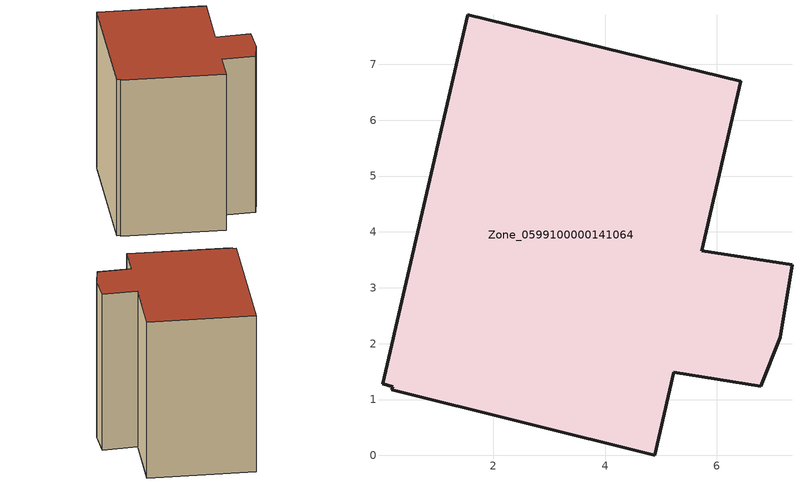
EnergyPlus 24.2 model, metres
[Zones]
Zone_0599100000141064
 floor ground (C_G): 1.54,7.89 6.42,6.7 5.73,3.67 7.34,3.41 7.14,2.12 6.79,1.24 5.23,1.49 4.89,0 0.18,1.18 0.19,1.23 0.01,1.28 z0
 wall outside (C_F): 6.42,6.7 1.54,7.89 0.01,1.28 0.19,1.23 0.18,1.18 4.89,0 5.23,1.49 6.79,1.24 7.14,2.12 7.34,3.41 5.73,3.67 6.42,6.7 z0:8
 roof outside (C_R): 7.14,2.12 7.34,3.41 5.73,3.67 6.42,6.7 1.54,7.89 0.01,1.28 0.19,1.23 0.18,1.18 4.89,0 5.23,1.49 6.79,1.24 z8
[BUILDING]
Pand.0599100000141064: North Axis=0; Terrain=City; Loads Convergence Tolerance Value=0.04; Temperature Convergence Tolerance Value=0.4; Solar Distribution=FullExterior; Maximum Number of Warmup Days=25; Minimum Number of Warmup Days=1
[Site:Location]
Rotterdam.The.Hague.AP_ZH_NLD Design_Conditions: Latitude=51.96; Longitude=4.45; Time Zone=1; Elevation=-4.5
[SITE:GROUNDTEMPERATURE:BUILDINGSURFACE]
18, 18, 18, 18, 18, 18, 18, 18, 18, 18, 18, 18
[MATERIAL] Thermal Absorptance=0.9; Solar Absorptance=0.7; Visible Absorptance=0.7
Name | Roughness | Thickness | Conductivity | Density | Specific Heat
G.TI.1946 | MediumSmooth | 0.15 | 1 | 540 | 1210
F.TI.1946 | Rough | 0.3 | 0.857143 | 1920 | 840
R.TI.1946 | MediumRough | 0.2 | 0.1 | 1500 | 1000
[CONSTRUCTION]
C_G: G.TI.1946
C_F: F.TI.1946
C_R: R.TI.1946
[ZONE]
Zone_0599100000141064: Type=1; Multiplier=1; Ceiling Height=Autocalculate; Volume=Autocalculate; Floor Area=autocalculate; Part of Total Floor Area=Yes
[ZONEINFILTRATION:DESIGNFLOWRATE]
Infil_Zone_0599100000141064: Zone or ZoneList or Space or SpaceList=Zone_0599100000141064; Schedule=AlwaysOn; Design Flow Rate Calculation Method=Flow/Area; Flow Rate per Floor Area=0.003; Constant Term Coefficient=1; Temperature Term Coefficient=0; Velocity Term Coefficient=0; Velocity Squared Term Coefficient=0
[HVACTEMPLATE:ZONE:IDEALLOADSAIRSYSTEM]
Zone_0599100000141064: Maximum Heating Supply Air Temperature=50; Minimum Cooling Supply Air Temperature=13; Maximum Heating Supply Air Humidity Ratio=0.0156; Minimum Cooling Supply Air Humidity Ratio=0.0077; Heating Limit=NoLimit; Cooling Limit=NoLimit; Dehumidification Control Type=ConstantSensibleHeatRatio; Cooling Sensible Heat Ratio=0.7; Dehumidification Setpoint=60; Humidification Control Type=None; Humidification Setpoint=30; Outdoor Air Method=None; Outdoor Air Flow Rate per Person=0.00944; Outdoor Air Flow Rate per Zone Floor Area=0; Outdoor Air Flow Rate per Zone=0; Demand Controlled Ventilation Type=None; Outdoor Air Economizer Type=NoEconomizer; Heat Recovery Type=None; Sensible Heat Recovery Effectiveness=0.7; Latent Heat Recovery Effectiveness=0.65
[ZONECONTROL:THERMOSTAT]
ThermostatControl_Zone_0599100000141064: Zone or ZoneList=Zone_0599100000141064; Control Type Schedule=DualSetpointControlType; Control 1=Thermostat_Zone_0599100000141064; Temperature Difference Between Cutout And Setpoint=0
[THERMOSTATSETPOINT:DUALSETPOINT]
Thermostat_Zone_0599100000141064: Heating Setpoint Temperature Schedule=HeatingSetpoint_Zone_0599100000141064; Cooling Setpoint Temperature Schedule=CoolingSetpoint_Zone_0599100000141064
[SCHEDULE:COMPACT]
HeatingSetpoint_Zone_0599100000141064: Through: 12/31, For: AllDays, Until: 24:00, 21
CoolingSetpoint_Zone_0599100000141064: Through: 12/31, For: AllDays, Until: 24:00, 24
DualSetpointControlType: Through: 12/31, For: AllDays, Until: 24:00, 4
AlwaysOn: Through: 12/31, For: AllDays, Until: 24:00, 1
